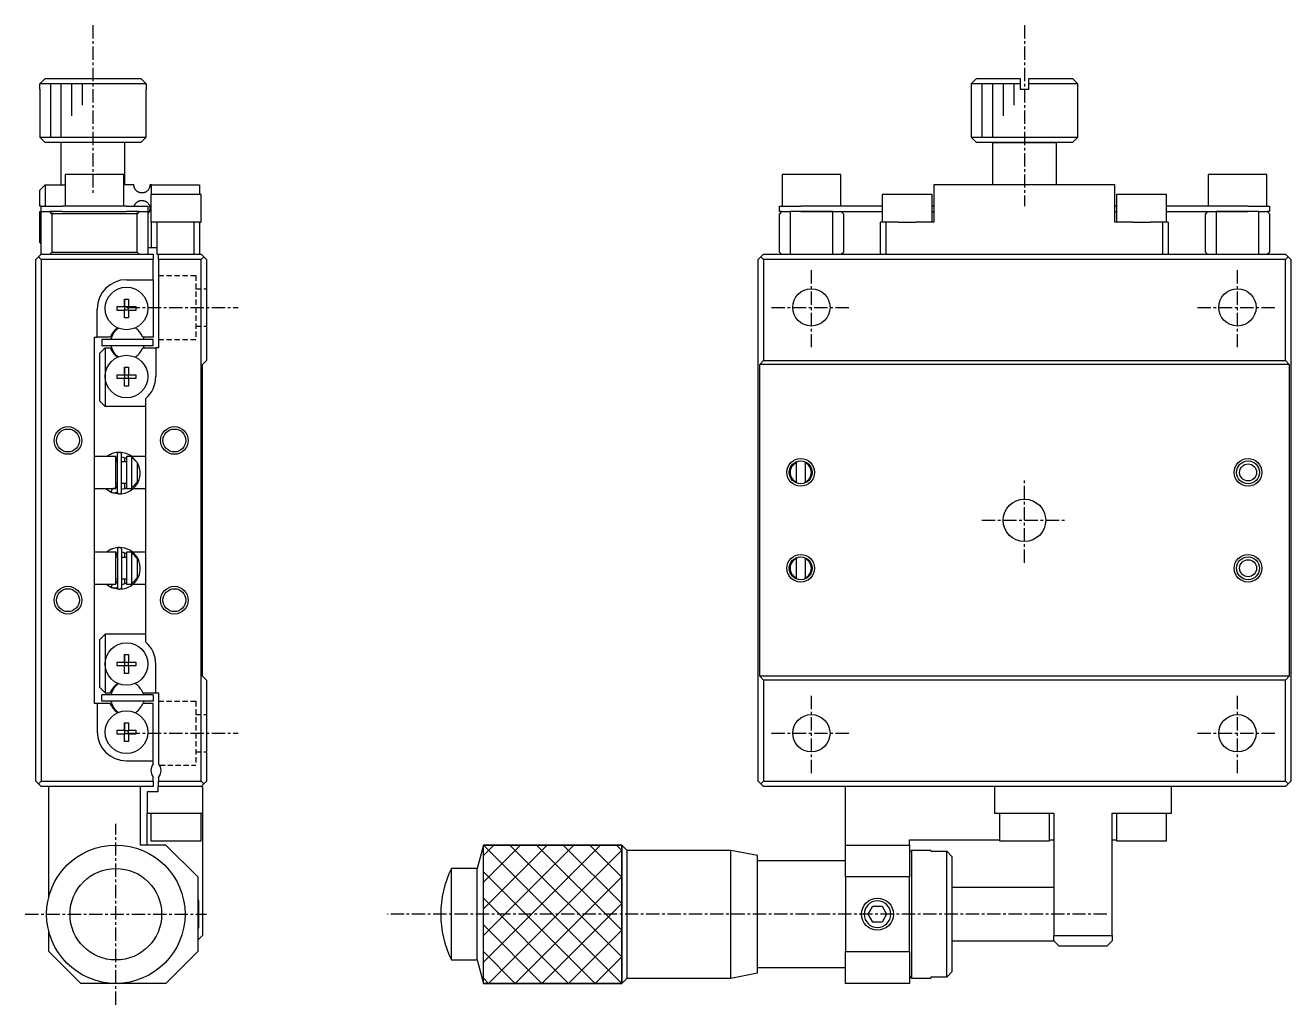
# Model space of a CAD drawing. Extents: x 10 to 334, y 10 to 238.
# Drawn here: x 215 to 333.8, y 105.5 to 197.5 of the extents above; entities that cross this region are included whole.
import ezdxf

# ---------------------------------------------------------------- set-up
doc = ezdxf.new("R2010")
doc.units = 0
doc.linetypes.add('CENTER', pattern=[2, 1.25, -0.25, 0.25, -0.25])
doc.linetypes.add('DASHED', pattern=[0.75, 0.5, -0.25])
doc.layers.get('0').update_dxf_attribs({"linetype": 'CONTINUOUS'})
doc.layers.add('CENTER', color=1, linetype='CENTER')

msp = doc.modelspace()

# ---------------------------------------------------------------- linework, layer by layer
at = {"color": 7, "linetype": 'CONTINUOUS'}
for p, q in [((216.366026, 192), (216.867813, 192.5)), ((216.867813, 192.5), (225.832187, 192.5)), ((225.832187, 192.5), (226.333974, 192)), ((304.305074, 192.5), (303.805074, 192)), ((304.305074, 192.5), (308.405074, 192.5)), ((308.405074, 192.5), (308.405074, 192)), ((309.205074, 192.5), (313.305074, 192.5)), ((309.205074, 192), (309.205074, 192.5)), ((313.805074, 192), (313.305074, 192.5)), ((216.35, 191.5), (216.366026, 191.5)), ((216.35, 191.5), (216.35, 187)), ((226.333974, 192), (216.366026, 192)), ((216.366026, 191.5), (216.366026, 192)), ((226.333974, 192), (226.333974, 191.5)), ((226.333974, 191.5), (226.35, 191.5)), ((226.35, 187), (226.35, 191.5)), ((308.405074, 192), (303.805074, 192)), ((303.805074, 192), (303.805074, 187)), ((308.405074, 192), (308.405074, 191.5)), ((308.405074, 191.5), (309.205074, 191.5)), ((313.805074, 192), (309.205074, 192)), ((309.205074, 191.5), (309.205074, 192)), ((313.805074, 187), (313.805074, 192)), ((216.35, 187), (226.35, 187)), ((216.35, 187), (216.85, 186.5)), ((225.85, 186.5), (226.35, 187)), ((303.805074, 187), (313.805074, 187)), ((303.805074, 187), (304.305074, 186.5)), ((313.305074, 186.5), (313.805074, 187)), ((225.85, 186.5), (216.85, 186.5)), ((218.35, 186.5), (218.35, 182.5)), ((224.35, 182.5), (224.35, 186.5)), ((305.805074, 186.5), (304.305074, 186.5)), ((313.305074, 186.5), (304.305074, 186.5)), ((308.805074, 186.5), (305.805074, 186.5)), ((305.805074, 186.5), (311.805074, 186.5)), ((305.805074, 186.5), (305.805074, 182.5)), ((311.805074, 186.5), (308.805074, 186.5)), ((313.305074, 186.5), (311.805074, 186.5)), ((311.805074, 182.5), (311.805074, 186.5)), ((224.25, 183.5), (218.75, 183.5)), ((218.75, 183.5), (218.75, 180.5)), ((224.25, 180.5), (224.25, 183.5)), ((291.555074, 183.5), (286.055074, 183.5)), ((286.055074, 183.5), (286.055074, 180.5)), ((291.555074, 180.5), (291.555074, 183.5)), ((331.555074, 183.5), (326.055074, 183.5)), ((326.055074, 183.5), (326.055074, 180.5)), ((331.555074, 180.5), (331.555074, 183.5)), ((216.85, 182.5), (216.35, 182)), ((216.35, 180.5), (216.35, 182)), ((216.85, 182.5), (216.85, 180.5)), ((216.85, 182.5), (218.75, 182.5)), ((225.2, 182.5), (224.25, 182.5)), ((225.20079, 182.465709), (225.2, 182.5)), ((225.203148, 182.431464), (225.20079, 182.465709)), ((225.207057, 182.397397), (225.203148, 182.431464)), ((225.2125, 182.363642), (225.207057, 182.397397)), ((225.219014, 182.332199), (225.2125, 182.363642)), ((225.226851, 182.301122), (225.219014, 182.332199)), ((225.235971, 182.270517), (225.226851, 182.301122)), ((225.246142, 182.240994), (225.235971, 182.270517)), ((225.257486, 182.212033), (225.246142, 182.240994)), ((225.269724, 182.184212), (225.257486, 182.212033)), ((225.283017, 182.157025), (225.269724, 182.184212)), ((225.29731, 182.130548), (225.283017, 182.157025)), ((225.306512, 182.114743), (225.29731, 182.130548)), ((225.316061, 182.099224), (225.306512, 182.114743)), ((225.336012, 182.069282), (225.316061, 182.099224)), ((225.357191, 182.040568), (225.336012, 182.069282)), ((225.379055, 182.013666), (225.357191, 182.040568)), ((225.401914, 181.988041), (225.379055, 182.013666)), ((225.425222, 181.964176), (225.401914, 181.988041)), ((225.449311, 181.9416), (225.425222, 181.964176)), ((225.473958, 181.920445), (225.449311, 181.9416)), ((225.500115, 181.899913), (225.473958, 181.920445)), ((225.526694, 181.880879), (225.500115, 181.899913)), ((225.553731, 181.863234), (225.526694, 181.880879)), ((225.580768, 181.847185), (225.553731, 181.863234)), ((225.608095, 181.832466), (225.580768, 181.847185)), ((225.635285, 181.819225), (225.608095, 181.832466)), ((225.662623, 181.807241), (225.635285, 181.819225)), ((225.689949, 181.796527), (225.662623, 181.807241)), ((225.724019, 181.784855), (225.689949, 181.796527)), ((225.758041, 181.774981), (225.724019, 181.784855)), ((225.802474, 181.764654), (225.758041, 181.774981)), ((226.168338, 181.782484), (226.118137, 181.76909)), ((226.216612, 181.798988), (226.168338, 181.782484)), ((226.262158, 181.818048), (226.216612, 181.798988)), ((226.305771, 181.839753), (226.262158, 181.818048)), ((226.347259, 181.863851), (226.305771, 181.839753)), ((226.385878, 181.889664), (226.347259, 181.863851)), ((226.422519, 181.917568), (226.385878, 181.889664)), ((226.457323, 181.94762), (226.422519, 181.917568)), ((226.489895, 181.979408), (226.457323, 181.94762)), ((226.520663, 182.013335), (226.489895, 181.979408)), ((226.549253, 182.049002), (226.520663, 182.013335)), ((226.576045, 182.087001), (226.549253, 182.049002)), ((226.60088, 182.127367), (226.576045, 182.087001)), ((226.621513, 182.165978), (226.60088, 182.127367)), ((226.634241, 182.192882), (226.621513, 182.165978)), ((226.646226, 182.221116), (226.634241, 182.192882)), ((226.657397, 182.250823), (226.646226, 182.221116)), ((226.665088, 182.273837), (226.657397, 182.250823)), ((226.672248, 182.297867), (226.665088, 182.273837)), ((226.676693, 182.31448), (226.672248, 182.297867)), ((226.680866, 182.331674), (226.676693, 182.31448)), ((226.684732, 182.349438), (226.680866, 182.331674)), ((226.688249, 182.36776), (226.684732, 182.349438)), ((226.691382, 182.386628), (226.688249, 182.36776)), ((226.69409, 182.406031), (226.691382, 182.386628)), ((226.69542, 182.417282), (226.69409, 182.406031)), ((226.696595, 182.428746), (226.69542, 182.417282)), ((226.697607, 182.440388), (226.696595, 182.428746)), ((226.698451, 182.45217), (226.697607, 182.440388)), ((226.699119, 182.464059), (226.698451, 182.45217)), ((226.699604, 182.476017), (226.699119, 182.464059)), ((226.6999, 182.488009), (226.699604, 182.476017)), ((226.7, 182.5), (226.6999, 182.488009)), ((226.85, 182.5), (226.7, 182.5)), ((226.85, 182.5), (231.35, 182.5)), ((226.85, 181.6), (226.85, 182.5)), ((231.35, 182.5), (231.35, 181.6)), ((307.555074, 182.5), (300.305074, 182.5)), ((300.305074, 182.5), (300.305074, 179)), ((310.055074, 182.5), (307.555074, 182.5)), ((317.305074, 182.5), (310.055074, 182.5)), ((317.305074, 179), (317.305074, 182.5)), ((225.255298, 180.582646), (225.266904, 180.609644)), ((225.266904, 180.609644), (225.279499, 180.636048)), ((225.279499, 180.636048), (225.293279, 180.662237)), ((225.293279, 180.662237), (225.308003, 180.687735)), ((225.308003, 180.687735), (225.323612, 180.712478)), ((225.323612, 180.712478), (225.339505, 180.735653)), ((225.339505, 180.735653), (225.356147, 180.75808)), ((225.356147, 180.75808), (225.373479, 180.779712)), ((225.373479, 180.779712), (225.391729, 180.800832)), ((225.391729, 180.800832), (225.410598, 180.8211)), ((225.410598, 180.8211), (225.430312, 180.840762)), ((225.430312, 180.840762), (225.450568, 180.859523)), ((225.450568, 180.859523), (225.471298, 180.87736)), ((225.471298, 180.87736), (225.493102, 180.894763)), ((225.493102, 180.894763), (225.515309, 180.911183)), ((225.515309, 180.911183), (225.545876, 180.931807)), ((225.545876, 180.931807), (225.576978, 180.950655)), ((225.576978, 180.950655), (225.608462, 180.967721)), ((225.608462, 180.967721), (225.632589, 180.979522)), ((225.632589, 180.979522), (225.656837, 180.99033)), ((225.656837, 180.99033), (225.69072, 181.003756)), ((225.69072, 181.003756), (225.724668, 181.015349)), ((225.724668, 181.015349), (225.758551, 181.025153)), ((225.758551, 181.025153), (225.792848, 181.03335)), ((225.792848, 181.03335), (225.826925, 181.039833)), ((225.846535, 181.757173), (225.802474, 181.764654)), ((225.826925, 181.039833), (225.86117, 181.044721)), ((225.890021, 181.752402), (225.846535, 181.757173)), ((225.86117, 181.044721), (225.895052, 181.047984)), ((225.921771, 181.750531), (225.890021, 181.752402)), ((225.895052, 181.047984), (225.928636, 181.049696)), ((225.953111, 181.750006), (225.921771, 181.750531)), ((225.928636, 181.049696), (225.972279, 181.049669)), ((225.981839, 181.750676), (225.953111, 181.750006)), ((225.972279, 181.049669), (226.015215, 181.047159)), ((226.010156, 181.752416), (225.981839, 181.750676)), ((226.046956, 181.756293), (226.010156, 181.752416)), ((226.015215, 181.047159), (226.057152, 181.042306)), ((226.082968, 181.761881), (226.046956, 181.756293)), ((226.057152, 181.042306), (226.098603, 181.035131)), ((226.118137, 181.76909), (226.082968, 181.761881)), ((226.098603, 181.035131), (226.138913, 181.025818)), ((226.138913, 181.025818), (226.178554, 181.014327)), ((226.178554, 181.014327), (226.216957, 181.000881)), ((226.216957, 181.000881), (226.254227, 180.985526)), ((226.254227, 180.985526), (226.299826, 180.963417)), ((226.299826, 180.963417), (226.34352, 180.93847)), ((226.34352, 180.93847), (226.385088, 180.9109)), ((226.385088, 180.9109), (226.425076, 180.880349)), ((226.425076, 180.880349), (226.46287, 180.847234)), ((226.46287, 180.847234), (226.498959, 180.811026)), ((226.498959, 180.811026), (226.532774, 180.772096)), ((226.532774, 180.772096), (226.564433, 180.730084)), ((226.564433, 180.730084), (226.583077, 180.702136)), ((226.583077, 180.702136), (226.600821, 180.672739)), ((226.600821, 180.672739), (226.617572, 180.64183)), ((226.617572, 180.64183), (226.633341, 180.609104)), ((226.633341, 180.609104), (226.640765, 180.592137)), ((226.640765, 180.592137), (226.647902, 180.574651)), ((231.5, 181.6), (226.8, 181.6)), ((226.8, 181.6), (226.8, 179)), ((231.5, 179), (231.5, 181.6)), ((300.155074, 181.6), (295.455074, 181.6)), ((295.455074, 181.6), (295.455074, 179)), ((300.155074, 179), (300.155074, 181.6)), ((322.155074, 181.6), (317.455074, 181.6)), ((317.455074, 181.6), (317.455074, 179)), ((322.155074, 179), (322.155074, 181.6)), ((216.5, 180.5), (216.35, 180.5)), ((216.35, 177.1), (216.35, 180)), ((216.35, 180), (216.5, 180)), ((216.5, 180), (216.5, 180.5)), ((216.5, 180.5), (218.5, 180.5)), ((216.5, 176), (216.5, 180)), ((216.5, 180), (217.3, 180)), ((217.5, 179.8), (217.3, 180)), ((217.3, 180), (217.62822, 180)), ((217.62822, 180), (217.3, 180)), ((217.5, 179.8), (217.5, 176.2)), ((225.5, 179.8), (217.5, 179.8)), ((218.5, 180), (217.62822, 180)), ((224.5, 180.5), (218.5, 180.5)), ((218.5, 180), (224.5, 180)), ((224.5, 180.5), (226.5, 180.5)), ((225.37178, 180), (224.5, 180)), ((225.227158, 180.5), (225.235495, 180.527993)), ((225.235495, 180.527993), (225.244888, 180.555567)), ((225.244888, 180.555567), (225.255298, 180.582646)), ((225.37178, 180), (225.7, 180)), ((225.7, 180), (225.37178, 180)), ((225.7, 180), (225.5, 179.8)), ((225.5, 176.2), (225.5, 179.8)), ((225.7, 180), (226.5, 180)), ((226.5, 180.5), (226.5, 180)), ((226.5, 180), (226.5, 176)), ((226.507972, 179.798831), (226.500187, 179.7903)), ((226.53976, 179.836661), (226.507972, 179.798831)), ((226.569311, 179.876971), (226.53976, 179.836661)), ((226.584395, 179.899946), (226.569311, 179.876971)), ((226.598844, 179.923833), (226.584395, 179.899946)), ((226.616853, 179.956748), (226.598844, 179.923833)), ((226.633682, 179.991626), (226.616853, 179.956748)), ((226.649222, 180.028727), (226.633682, 179.991626)), ((226.647902, 180.574651), (226.657042, 180.550193)), ((226.656338, 180.047833), (226.649222, 180.028727)), ((226.663096, 180.06763), (226.656338, 180.047833)), ((226.657042, 180.550193), (226.665588, 180.524585)), ((226.669462, 180.088166), (226.663096, 180.06763)), ((226.665588, 180.524585), (226.673467, 180.497726)), ((226.674202, 180.104979), (226.669462, 180.088166)), ((226.673467, 180.497726), (226.677194, 180.483545)), ((226.678667, 180.122387), (226.674202, 180.104979)), ((226.677194, 180.483545), (226.680716, 180.468979)), ((226.68282, 180.140383), (226.678667, 180.122387)), ((226.680716, 180.468979), (226.684015, 180.45402)), ((226.686622, 180.158964), (226.68282, 180.140383)), ((226.684015, 180.45402), (226.686662, 180.440808)), ((226.690032, 180.178126), (226.686622, 180.158964)), ((226.686662, 180.440808), (226.689122, 180.427251)), ((226.689122, 180.427251), (226.691377, 180.41337)), ((226.693013, 180.197864), (226.690032, 180.178126)), ((226.691377, 180.41337), (226.693408, 180.39919)), ((226.694639, 180.210507), (226.693013, 180.197864)), ((226.693408, 180.39919), (226.695197, 180.384734)), ((226.696072, 180.223411), (226.694639, 180.210507)), ((226.695197, 180.384734), (226.696724, 180.370024)), ((226.6973, 180.236533), (226.696072, 180.223411)), ((226.696724, 180.370024), (226.697689, 180.358819)), ((226.698312, 180.249828), (226.6973, 180.236533)), ((226.697689, 180.358819), (226.698495, 180.347477)), ((226.699096, 180.263254), (226.698312, 180.249828)), ((226.698495, 180.347477), (226.699133, 180.336029)), ((226.69964, 180.276766), (226.699096, 180.263254)), ((226.699133, 180.336029), (226.699599, 180.324511)), ((226.699599, 180.324511), (226.699893, 180.3126)), ((226.699914, 180.288682), (226.69964, 180.276766)), ((226.699893, 180.3126), (226.699998, 180.300642)), ((226.699998, 180.300642), (226.699914, 180.288682)), ((285.805074, 180), (285.805074, 180.5)), ((285.805074, 180.5), (287.805074, 180.5)), ((286.005074, 180), (285.805074, 179.8)), ((286.005074, 180), (285.805074, 180)), ((285.805074, 176.2), (285.805074, 179.8)), ((286.005074, 180), (286.805074, 180)), ((286.805074, 180), (286.805074, 176)), ((287.805074, 180), (286.805074, 180)), ((287.805074, 180), (286.805074, 180)), ((295.455074, 180.5), (287.805074, 180.5)), ((290.805074, 180), (287.805074, 180)), ((287.805074, 180), (290.805074, 180)), ((290.805074, 176), (290.805074, 180)), ((290.805074, 180), (295.455074, 180)), ((291.805074, 179.8), (291.605074, 180)), ((291.805074, 179.8), (291.805074, 176.2)), ((300.305074, 180.5), (300.155074, 180.5)), ((300.155074, 180), (300.305074, 180)), ((317.455074, 180.5), (317.305074, 180.5)), ((317.305074, 180), (317.455074, 180)), ((329.805074, 180.5), (322.155074, 180.5)), ((322.155074, 180), (326.805074, 180)), ((326.005074, 180), (325.805074, 179.8)), ((325.805074, 176.2), (325.805074, 179.8)), ((326.805074, 180), (326.805074, 176)), ((329.805074, 180), (326.805074, 180)), ((326.805074, 180), (329.805074, 180)), ((329.805074, 180.5), (331.805074, 180.5)), ((330.805074, 180), (329.805074, 180)), ((330.805074, 180), (329.805074, 180)), ((330.805074, 176), (330.805074, 180)), ((330.805074, 180), (331.605074, 180)), ((331.805074, 179.8), (331.605074, 180)), ((331.805074, 180), (331.605074, 180)), ((331.805074, 180.5), (331.805074, 180)), ((331.805074, 179.8), (331.805074, 176.2)), ((226.8, 179), (226.85, 179)), ((226.85, 176.6), (226.85, 179)), ((227.35, 179), (226.85, 179)), ((227.35, 179), (227.35, 176.6)), ((230.85, 179), (227.35, 179)), ((230.85, 176), (230.85, 179)), ((231.35, 179), (230.85, 179)), ((231.35, 179), (231.5, 179)), ((231.35, 179), (231.35, 176)), ((295.305074, 176), (295.305074, 179)), ((295.805074, 179), (295.305074, 179)), ((295.805074, 179), (295.805074, 176)), ((296.978938, 179), (295.805074, 179)), ((296.978938, 179), (298.63121, 179)), ((300.305074, 179), (298.63121, 179)), ((318.978938, 179), (317.305074, 179)), ((318.978938, 179), (320.63121, 179)), ((321.805074, 179), (320.63121, 179)), ((321.805074, 176), (321.805074, 179)), ((322.305074, 179), (321.805074, 179)), ((322.305074, 179), (322.305074, 176)), ((216.35, 177.1), (216.5, 176.95)), ((216.25, 175.75), (216.5, 176)), ((216.5, 176), (227, 176)), ((217.3, 176), (217.5, 176.2)), ((217.5, 176.2), (225.5, 176.2)), ((225.5, 176.2), (225.7, 176)), ((226.85, 176.6), (226.5, 176.6)), ((227.35, 176.6), (226.85, 176.6)), ((227, 176), (227, 175.5)), ((227.35, 176.6), (227.35, 176)), ((227.35, 176), (227.5, 176)), ((227.5, 175.5), (227.5, 176)), ((227.5, 176), (231.5, 176)), ((231.5, 176), (231.75, 175.75)), ((284.305074, 176), (284.055074, 175.75)), ((284.305074, 176), (333.305074, 176)), ((285.805074, 176.2), (286.005074, 176)), ((291.605074, 176), (291.805074, 176.2)), ((325.805074, 176.2), (326.005074, 176)), ((331.605074, 176), (331.805074, 176.2)), ((333.555074, 175.75), (333.305074, 176)), ((216, 175.5), (216.25, 175.75)), ((216, 126.5), (216, 175.5)), ((216.5, 175.5), (216.25, 175.75)), ((216.5, 175.5), (216.5, 126.5)), ((227, 175.5), (216.5, 175.5)), ((227, 173.6), (227, 175.5)), ((231.5, 175.5), (227.5, 175.5)), ((227.5, 175.5), (227.5, 167.2)), ((231.75, 175.75), (231.5, 175.5)), ((231.5, 126.5), (231.5, 175.5)), ((232, 175.5), (231.75, 175.75)), ((232, 175.5), (232, 166)), ((284.055074, 175.75), (283.805074, 175.5)), ((283.805074, 126.5), (283.805074, 175.5)), ((284.305074, 175.5), (284.055074, 175.75)), ((284.305074, 175.5), (284.305074, 166)), ((333.305074, 175.5), (284.305074, 175.5)), ((333.555074, 175.75), (333.305074, 175.5)), ((333.305074, 166), (333.305074, 175.5)), ((333.805074, 175.5), (333.555074, 175.75)), ((333.805074, 175.5), (333.805074, 126.5)), ((224.5, 173.6), (227, 173.6)), ((227, 173.6), (227, 168.2)), ((223.613639, 170.72), (223.613639, 171.08)), ((223.613639, 171.08), (224.32, 171.08)), ((224.32, 171.786361), (224.68, 171.786361)), ((224.32, 171.08), (224.32, 171.786361)), ((224.32, 171.786361), (224.32, 171.08)), ((224.330372, 171.069628), (224.32, 171.08)), ((224.669628, 171.069628), (224.68, 171.08)), ((224.68, 171.786361), (224.68, 171.08)), ((224.68, 171.08), (225.386361, 171.08)), ((225.386361, 171.08), (225.386361, 170.72)), ((221.75, 168.2), (221.75, 170.85)), ((224.32, 170.72), (223.613639, 170.72)), ((224.330372, 170.730372), (224.32, 170.72)), ((224.32, 170.013639), (224.32, 170.72)), ((224.32, 170.013639), (224.32, 170.72)), ((224.68, 170.013639), (224.32, 170.013639)), ((224.330372, 171.069628), (224.669628, 171.069628)), ((224.330372, 170.730372), (224.330372, 171.069628)), ((224.669628, 170.730372), (224.330372, 170.730372)), ((224.669628, 171.069628), (224.669628, 170.730372)), ((224.669628, 170.730372), (224.68, 170.72)), ((224.68, 170.72), (224.68, 170.013639)), ((225.386361, 170.72), (224.68, 170.72)), ((221.5, 136), (221.5, 168.2)), ((221.5, 168.2), (221.75, 168.2)), ((222.955588, 168.2), (221.75, 168.2)), ((222.2, 168), (222.2, 167.4)), ((227, 168), (222.2, 168)), ((223.125185, 168.49375), (222.955588, 168.2)), ((226.044412, 168.2), (225.874815, 168.49375)), ((227, 168.2), (226.044412, 168.2)), ((227, 167.4), (227, 168)), ((222, 166.7), (222.5, 167.2)), ((222, 162.2), (222, 166.7)), ((227, 167.4), (222.2, 167.4)), ((222.5, 167.2), (222.5, 164.5)), ((222.5, 167.2), (222.955588, 167.2)), ((222.955588, 167.2), (223.125185, 166.90625)), ((225.874815, 166.90625), (226.044412, 167.2)), ((226.044412, 167.2), (227.25, 167.2)), ((227.25, 167.2), (227.25, 164.5)), ((227.5, 167.2), (227.25, 167.2)), ((224.32, 165.386361), (224.68, 165.386361)), ((224.32, 164.68), (224.32, 165.386361)), ((224.32, 165.386361), (224.32, 164.68)), ((224.68, 165.386361), (224.68, 164.68)), ((231.65, 165.65), (232, 166)), ((231.65, 136.35), (231.65, 165.65)), ((283.955074, 165.65), (284.305074, 166)), ((283.955074, 136.35), (283.955074, 165.65)), ((333.655074, 165.65), (283.955074, 165.65)), ((284.305074, 166), (333.305074, 166)), ((333.305074, 166), (333.655074, 165.65)), ((333.655074, 165.65), (333.655074, 136.35)), ((222.5, 164.5), (222.5, 161.7)), ((223.613639, 164.32), (223.613639, 164.68)), ((223.613639, 164.68), (224.32, 164.68)), ((224.32, 164.32), (223.613639, 164.32)), ((224.330372, 164.669628), (224.32, 164.68)), ((224.330372, 164.330372), (224.32, 164.32)), ((224.32, 163.613639), (224.32, 164.32)), ((224.32, 163.613639), (224.32, 164.32)), ((224.330372, 164.669628), (224.669628, 164.669628)), ((224.330372, 164.330372), (224.330372, 164.669628)), ((224.669628, 164.330372), (224.330372, 164.330372)), ((224.669628, 164.669628), (224.68, 164.68)), ((224.669628, 164.669628), (224.669628, 164.330372)), ((224.669628, 164.330372), (224.68, 164.32)), ((224.68, 164.68), (225.386361, 164.68)), ((224.68, 164.32), (224.68, 163.613639)), ((225.386361, 164.32), (224.68, 164.32)), ((225.386361, 164.68), (225.386361, 164.32)), ((224.68, 163.613639), (224.32, 163.613639)), ((222.5, 161.7), (222, 162.2)), ((226.3, 161.7), (222.5, 161.7)), ((226.3, 162.420938), (226.3, 139.579062)), ((223.5, 157), (221.5, 157)), ((223.070339, 157.225791), (223.017409, 157.202189)), ((223.113731, 157.243665), (223.070097, 157.226727)), ((223.070097, 157.226727), (223.071429, 157.227009)), ((223.07392, 157.226494), (223.071429, 157.227009)), ((223.071429, 157.227009), (223.071736, 157.226277)), ((223.117299, 157.244902), (223.113731, 157.243665)), ((223.119113, 157.245522), (223.117299, 157.244902)), ((223.122328, 157.246608), (223.119113, 157.245522)), ((223.12394, 157.247146), (223.122328, 157.246608)), ((223.12561, 157.247699), (223.12394, 157.247146)), ((223.126895, 157.248121), (223.12561, 157.247699)), ((223.127917, 157.248454), (223.126895, 157.248121)), ((223.129055, 157.248823), (223.127917, 157.248454)), ((223.49992, 156.947618), (223.637108, 156.97191)), ((223.5, 154), (223.5, 157)), ((223.500027, 156.835619), (223.63711, 156.5823)), ((223.63711, 157.183911), (223.63711, 153.683911)), ((223.815134, 157.382684), (223.714345, 157.379045)), ((224.03711, 153.683911), (224.03711, 157.183911)), ((224.037112, 156.971592), (224.500053, 156.836034)), ((224.3, 156.913996), (224.3, 156.5)), ((224.5, 157), (224.5, 154)), ((225, 157), (224.5, 157)), ((225.516112, 156.423444), (224.995996, 157.000507)), ((225, 156.945683), (225, 157)), ((226.3, 157), (225, 157)), ((225, 156.945683), (225.5, 156.416515)), ((225, 154.054317), (225, 156.945683)), ((223.63711, 156.5), (223.5, 156.5)), ((224.5, 156.5), (224.03711, 156.5)), ((225.5, 156.416515), (225.5, 154.583485)), ((287.405074, 156.498389), (287.405074, 156.416515)), ((287.405074, 154.583485), (287.405074, 156.416515)), ((288.205074, 156.416515), (288.205074, 156.498389)), ((288.205074, 156.416515), (288.205074, 154.583485)), ((223.5, 154.5), (223.63711, 154.5)), ((224.03711, 154.5), (224.5, 154.5)), ((224.3, 154.5), (224.3, 154)), ((225.5, 154.583485), (225, 154.054317)), ((287.405074, 154.583485), (287.405074, 154.501611)), ((288.205074, 154.501611), (288.205074, 154.583485)), ((221.5, 154), (223.5, 154)), ((222.517408, 153.999949), (223.070537, 153.641946)), ((223.061433, 153.645868), (223.20128, 154.00002)), ((223.066598, 153.65001), (223.06664, 153.655047)), ((223.067061, 153.646048), (223.066598, 153.65001)), ((223.06664, 153.655047), (223.067185, 153.661126)), ((223.068025, 153.643184), (223.067061, 153.646048)), ((223.067185, 153.661126), (223.06823, 153.66821)), ((223.069484, 153.641435), (223.068025, 153.643184)), ((223.06823, 153.66821), (223.06977, 153.676257)), ((223.071429, 153.640813), (223.069484, 153.641435)), ((223.06977, 153.676257), (223.071794, 153.685217)), ((223.070097, 153.641095), (223.100487, 153.628941)), ((223.071794, 153.685217), (223.074291, 153.695034)), ((223.074291, 153.695034), (223.077244, 153.705649)), ((223.077244, 153.705649), (223.080636, 153.716996)), ((223.080636, 153.716996), (223.084446, 153.729006)), ((223.084446, 153.729006), (223.088651, 153.741605)), ((223.088651, 153.741605), (223.093224, 153.754715)), ((223.093224, 153.754715), (223.098138, 153.768257)), ((223.098138, 153.768257), (223.103362, 153.782147)), ((223.100487, 153.628941), (223.133148, 153.617687)), ((223.103362, 153.782147), (223.108865, 153.7963)), ((223.108865, 153.7963), (223.114612, 153.810629)), ((223.114612, 153.810629), (223.120569, 153.825046)), ((223.120569, 153.825046), (223.126699, 153.839463)), ((223.122113, 153.620822), (223.809775, 153.485231)), ((223.126699, 153.839463), (223.132964, 153.853791)), ((223.132964, 153.853791), (223.139325, 153.867942)), ((223.133148, 153.617687), (223.16632, 153.608082)), ((223.139325, 153.867942), (223.145745, 153.881829)), ((223.145745, 153.881829), (223.152183, 153.895368)), ((223.152183, 153.895368), (223.158599, 153.908475)), ((223.158599, 153.908475), (223.164955, 153.921069)), ((223.164955, 153.921069), (223.171212, 153.933074)), ((223.16632, 153.608082), (223.199922, 153.600148)), ((223.171212, 153.933074), (223.17733, 153.944415)), ((223.17733, 153.944415), (223.183273, 153.955024)), ((223.183273, 153.955024), (223.189004, 153.964834)), ((223.189004, 153.964834), (223.194488, 153.973786)), ((223.194488, 153.973786), (223.199692, 153.981825)), ((223.199692, 153.981825), (223.204582, 153.988902)), ((223.199922, 153.600148), (223.233869, 153.593904)), ((223.204582, 153.988902), (223.20913, 153.994973)), ((223.20913, 153.994973), (223.213307, 154)), ((223.233869, 153.593904), (223.26808, 153.589365)), ((223.432348, 153.99991), (223.250981, 153.999968)), ((223.26808, 153.589365), (223.30247, 153.586542)), ((223.30247, 153.586542), (223.336955, 153.58544)), ((223.336955, 153.58544), (223.371452, 153.586064)), ((223.371452, 153.586064), (223.405875, 153.588409)), ((223.405875, 153.588409), (223.440141, 153.592472)), ((223.440141, 153.592472), (223.474165, 153.598243)), ((223.474165, 153.598243), (223.507866, 153.605706)), ((223.63711, 154.285522), (223.500045, 154.032215)), ((223.507866, 153.605706), (223.54116, 153.614845)), ((223.54116, 153.614845), (223.573965, 153.625637)), ((223.573965, 153.625637), (223.606203, 153.638056)), ((223.606203, 153.638056), (223.637792, 153.652073)), ((223.637792, 153.652073), (223.63955, 153.652909)), ((224.500122, 154.0321), (224.037138, 153.89593)), ((224.3, 154), (224.426012, 154)), ((224.5, 154), (225, 154)), ((225, 154), (225, 154.054317)), ((225.155993, 154), (225.156097, 154)), ((225.156374, 154), (225.156548, 154)), ((225.157186, 154), (226.3, 154)), ((223.5, 148), (221.5, 148)), ((223.081078, 148.283834), (223.028148, 148.260231)), ((223.12447, 148.301707), (223.080836, 148.28477)), ((223.080836, 148.28477), (223.082168, 148.285051)), ((223.08466, 148.284536), (223.082168, 148.285051)), ((223.082168, 148.285051), (223.082476, 148.28432)), ((223.128038, 148.302944), (223.12447, 148.301707)), ((223.129852, 148.303565), (223.128038, 148.302944)), ((223.133067, 148.30465), (223.129852, 148.303565)), ((223.134679, 148.305188), (223.133067, 148.30465)), ((223.136349, 148.305741), (223.134679, 148.305188)), ((223.137635, 148.306163), (223.136349, 148.305741)), ((223.138656, 148.306497), (223.137635, 148.306163)), ((223.139794, 148.306866), (223.138656, 148.306497)), ((223.486766, 148.000108), (223.49979, 148.003184)), ((223.49979, 148.003184), (223.647847, 148.029952)), ((223.5, 145), (223.5, 148)), ((223.64785, 147.5), (223.5, 147.5)), ((223.500039, 147.900264), (223.64785, 147.640342)), ((223.64785, 148.241954), (223.64785, 144.741954)), ((223.825873, 148.440726), (223.725084, 148.437087)), ((224.04785, 144.741954), (224.04785, 148.241954)), ((224.5, 147.5), (224.04785, 147.5)), ((224.047851, 148.029634), (224.500068, 147.899102)), ((224.3, 147.975476), (224.3, 147.5)), ((224.5, 148), (224.5, 145)), ((225, 148), (224.5, 148)), ((225, 147.945683), (225, 148)), ((225, 145.054317), (225, 147.945683)), ((225, 147.945683), (225.5, 147.416515)), ((225.081383, 148), (225.081262, 148)), ((225.082017, 148), (225.081911, 148)), ((226.3, 148), (225.082478, 148)), ((225.5, 147.416515), (225.5, 145.583485)), ((287.405074, 147.498389), (287.405074, 147.416515)), ((287.405074, 145.583485), (287.405074, 147.416515)), ((288.205074, 147.416515), (288.205074, 147.498389)), ((288.205074, 147.416515), (288.205074, 145.583485)), ((221.5, 145), (223.5, 145)), ((222.594201, 144.999966), (223.081276, 144.699989)), ((223.072173, 144.703911), (223.176195, 145.000018)), ((223.154162, 144.934894), (223.160777, 144.948943)), ((223.160777, 144.948943), (223.167383, 144.962565)), ((223.167383, 144.962565), (223.173938, 144.975671)), ((223.173938, 144.975671), (223.180399, 144.988176)), ((223.180399, 144.988176), (223.186725, 145)), ((223.5, 145.5), (223.64785, 145.5)), ((223.64785, 145.343565), (223.500032, 145.083639)), ((224.04785, 145.5), (224.5, 145.5)), ((224.500011, 145.085074), (224.047877, 144.953972)), ((224.3, 145.5), (224.3, 145)), ((224.5, 145), (225, 145)), ((225.5, 145.583485), (225, 145.054317)), ((225, 145), (225, 145.054317)), ((225.100466, 145), (225.100631, 145)), ((225.101625, 145), (226.3, 145)), ((287.405074, 145.583485), (287.405074, 145.501611)), ((288.205074, 145.501611), (288.205074, 145.583485)), ((223.077317, 144.70856), (223.077424, 144.713872)), ((223.077742, 144.704379), (223.077317, 144.70856)), ((223.077424, 144.713872), (223.078064, 144.720281)), ((223.078697, 144.701356), (223.077742, 144.704379)), ((223.078064, 144.720281), (223.079231, 144.727744)), ((223.080176, 144.699511), (223.078697, 144.701356)), ((223.078971, 144.700998), (223.820514, 144.543273)), ((223.079231, 144.727744), (223.080918, 144.736214)), ((223.082168, 144.698856), (223.080176, 144.699511)), ((223.080836, 144.699137), (223.111226, 144.686983)), ((223.080918, 144.736214), (223.083114, 144.745636)), ((223.083114, 144.745636), (223.085806, 144.755948)), ((223.085806, 144.755948), (223.088974, 144.767085)), ((223.088974, 144.767085), (223.0926, 144.778973)), ((223.0926, 144.778973), (223.09666, 144.791535)), ((223.09666, 144.791535), (223.101126, 144.80469)), ((223.101126, 144.80469), (223.105971, 144.818354)), ((223.105971, 144.818354), (223.111163, 144.832436)), ((223.111163, 144.832436), (223.116668, 144.846847)), ((223.111226, 144.686983), (223.143887, 144.67573)), ((223.116668, 144.846847), (223.12245, 144.861492)), ((223.12245, 144.861492), (223.128472, 144.876277)), ((223.128472, 144.876277), (223.134695, 144.891105)), ((223.134695, 144.891105), (223.141079, 144.905881)), ((223.141079, 144.905881), (223.147582, 144.920509)), ((223.143887, 144.67573), (223.17706, 144.666125)), ((223.147582, 144.920509), (223.154162, 144.934894)), ((223.17706, 144.666125), (223.210661, 144.658191)), ((223.210661, 144.658191), (223.244608, 144.651947)), ((223.244608, 144.651947), (223.278819, 144.647408)), ((223.278819, 144.647408), (223.313209, 144.644584)), ((223.313209, 144.644584), (223.347695, 144.643483)), ((223.347695, 144.643483), (223.382191, 144.644106)), ((223.382191, 144.644106), (223.416614, 144.646452)), ((223.416614, 144.646452), (223.45088, 144.650515)), ((223.45088, 144.650515), (223.484904, 144.656285)), ((223.484904, 144.656285), (223.518605, 144.663749)), ((223.518605, 144.663749), (223.551899, 144.672887)), ((223.551899, 144.672887), (223.584704, 144.683679)), ((223.584704, 144.683679), (223.616942, 144.696099)), ((223.616942, 144.696099), (223.648531, 144.710115)), ((223.648531, 144.710115), (223.650289, 144.710951)), ((222, 139.8), (222.5, 140.3)), ((222.5, 140.3), (222.5, 137.5)), ((226.3, 140.3), (222.5, 140.3)), ((222, 135.3), (222, 139.8)), ((224.32, 138.386361), (224.68, 138.386361)), ((224.32, 137.68), (224.32, 138.386361)), ((224.32, 138.386361), (224.32, 137.68)), ((224.68, 138.386361), (224.68, 137.68)), ((222.5, 137.5), (222.5, 134.8)), ((223.613639, 137.32), (223.613639, 137.68)), ((223.613639, 137.68), (224.32, 137.68)), ((224.32, 137.32), (223.613639, 137.32)), ((224.330372, 137.669628), (224.32, 137.68)), ((224.330372, 137.330372), (224.32, 137.32)), ((224.32, 136.613639), (224.32, 137.32)), ((224.32, 136.613639), (224.32, 137.32)), ((224.330372, 137.669628), (224.669628, 137.669628)), ((224.330372, 137.330372), (224.330372, 137.669628)), ((224.669628, 137.330372), (224.330372, 137.330372)), ((224.669628, 137.669628), (224.68, 137.68)), ((224.669628, 137.669628), (224.669628, 137.330372)), ((224.669628, 137.330372), (224.68, 137.32)), ((224.68, 137.68), (225.386361, 137.68)), ((224.68, 137.32), (224.68, 136.613639)), ((225.386361, 137.32), (224.68, 137.32)), ((225.386361, 137.68), (225.386361, 137.32)), ((227.25, 134.8), (227.25, 137.5)), ((221.5, 133.8), (221.5, 136)), ((224.68, 136.613639), (224.32, 136.613639)), ((232, 136), (231.65, 136.35)), ((232, 136), (232, 126.5)), ((284.305074, 136), (283.955074, 136.35)), ((333.655074, 136.35), (283.955074, 136.35)), ((284.305074, 136), (284.305074, 126.5)), ((333.305074, 136), (284.305074, 136)), ((333.655074, 136.35), (333.305074, 136)), ((333.305074, 126.5), (333.305074, 136)), ((222.5, 134.8), (222, 135.3)), ((227, 134.6), (222.2, 134.6)), ((222.2, 134), (222.2, 134.6)), ((222.5, 134.8), (222.955588, 134.8)), ((222.955588, 134.8), (223.125185, 135.09375)), ((225.874815, 135.09375), (226.044412, 134.8)), ((226.044412, 134.8), (227.25, 134.8)), ((227, 134.6), (227, 134)), ((227.25, 134.8), (227.5, 134.8)), ((227.5, 134.8), (227.5, 128.161438)), ((221.75, 133.8), (221.5, 133.8)), ((221.75, 133.8), (221.75, 131.15)), ((222.955588, 133.8), (221.75, 133.8)), ((227, 134), (222.2, 134)), ((223.125185, 133.50625), (222.955588, 133.8)), ((226.044412, 133.8), (225.874815, 133.50625)), ((227, 133.8), (226.044412, 133.8)), ((227, 128.4), (227, 133.8)), ((224.32, 131.986361), (224.68, 131.986361)), ((224.32, 131.28), (224.32, 131.986361)), ((224.32, 131.986361), (224.32, 131.28)), ((224.68, 131.986361), (224.68, 131.28)), ((223.613639, 130.92), (223.613639, 131.28)), ((223.613639, 131.28), (224.32, 131.28)), ((224.32, 130.92), (223.613639, 130.92)), ((224.330372, 131.269628), (224.32, 131.28)), ((224.330372, 130.930372), (224.32, 130.92)), ((224.32, 130.213639), (224.32, 130.92)), ((224.32, 130.213639), (224.32, 130.92)), ((224.330372, 131.269628), (224.669628, 131.269628)), ((224.330372, 130.930372), (224.330372, 131.269628)), ((224.669628, 130.930372), (224.330372, 130.930372)), ((224.669628, 131.269628), (224.68, 131.28)), ((224.669628, 131.269628), (224.669628, 130.930372)), ((224.669628, 130.930372), (224.68, 130.92)), ((224.68, 131.28), (225.386361, 131.28)), ((224.68, 130.92), (224.68, 130.213639)), ((225.386361, 130.92), (224.68, 130.92)), ((225.386361, 131.28), (225.386361, 130.92)), ((224.68, 130.213639), (224.32, 130.213639)), ((224.5, 128.4), (227, 128.4)), ((227, 128.1), (227, 128.4)), ((216, 126.5), (216.25, 126.25)), ((216.25, 126.25), (216.5, 126.5)), ((216.5, 126), (216.25, 126.25)), ((216.5, 126.5), (227, 126.5)), ((227, 126), (216.5, 126)), ((217.2, 115.599996), (217.2, 126)), ((225.8, 120.5), (225.8, 126)), ((227, 126.5), (227, 126.9)), ((227, 126.5), (227, 126)), ((227.45, 126), (227.45, 125.5)), ((227.45, 126), (227.5, 126)), ((227.5, 126.838562), (227.5, 126.5)), ((227.5, 126.5), (231.5, 126.5)), ((227.5, 126), (227.5, 126.5)), ((231.5, 126), (227.5, 126)), ((231.5, 126.5), (231.75, 126.25)), ((231.75, 126.25), (231.5, 126)), ((231.5, 126), (231.65, 126)), ((231.65, 126), (231.65, 123.5)), ((231.75, 126.25), (232, 126.5)), ((283.805074, 126.5), (284.055074, 126.25)), ((284.055074, 126.25), (284.305074, 126.5)), ((284.055074, 126.25), (284.305074, 126)), ((284.305074, 126.5), (333.305074, 126.5)), ((306.005074, 126), (284.305074, 126)), ((292.005074, 120.5), (292.005074, 126)), ((306.005074, 126), (306.005074, 123.5)), ((322.605074, 126), (306.005074, 126)), ((322.605074, 123.5), (322.605074, 126)), ((333.305074, 126), (322.605074, 126)), ((333.305074, 126.5), (333.555074, 126.25)), ((333.305074, 126), (333.555074, 126.25)), ((333.555074, 126.25), (333.805074, 126.5)), ((227.45, 125.5), (226.45, 125.5)), ((226.45, 125.5), (226.45, 123.5)), ((226.45, 123.5), (231.65, 123.5)), ((226.45, 120.5), (226.45, 123.5)), ((226.8, 123.5), (226.8, 120.9)), ((231.5, 120.9), (231.5, 123.5)), ((231.65, 123.5), (231.65, 112)), ((306.005074, 123.5), (311.555074, 123.5)), ((306.455074, 123.5), (306.455074, 120.9)), ((311.155074, 120.9), (311.155074, 123.5)), ((311.555074, 123.5), (311.555074, 112)), ((317.055074, 123.5), (322.605074, 123.5)), ((317.055074, 112), (317.055074, 123.5)), ((317.455074, 123.5), (317.455074, 120.9)), ((322.155074, 120.9), (322.155074, 123.5)), ((228.2, 120.5), (225.8, 120.5)), ((226.8, 120.9), (231.5, 120.9)), ((231.2, 117.5), (228.2, 120.5)), ((258.005067, 120.499999), (257.415579, 118.3)), ((258.005067, 120.499999), (271.005068, 120.499999)), ((258.005067, 107.500001), (258.005067, 120.499999)), ((271.005068, 114.00004), (271.005068, 120.499999)), ((271.50507, 119.999996), (271.005068, 120.499999)), ((271.005068, 120.499999), (271.005068, 107.500001)), ((271.50507, 114.000037), (271.50507, 119.999996)), ((281.255075, 119.999996), (271.50507, 119.999996)), ((281.255075, 114.000037), (281.255075, 119.999996)), ((283.755074, 119.499997), (281.255075, 119.999996)), ((292.005074, 117.5), (292.005074, 120.5)), ((292.005074, 120.5), (298.005074, 120.5)), ((298.005074, 121), (306.455074, 121)), ((298.005074, 120.5), (298.005074, 121)), ((298.005074, 120.5), (298.005074, 117.5)), ((298.205074, 120), (298.005074, 119.8)), ((298.205074, 120), (298.205074, 108)), ((300.005074, 120), (298.205074, 120)), ((300.005074, 120), (300.005074, 119.91608)), ((306.455074, 120.9), (308.805074, 120.9)), ((308.805074, 120.9), (311.155074, 120.9)), ((311.155074, 121), (311.555074, 121)), ((317.055074, 121), (317.455074, 121)), ((317.455074, 120.9), (319.805074, 120.9)), ((319.805074, 120.9), (322.155074, 120.9)), ((283.755074, 114.000034), (283.755074, 119.499997)), ((292.005074, 119), (283.755074, 119)), ((300.005074, 119.91608), (301.505074, 119.91608)), ((301.505074, 108.08392), (301.505074, 119.91608)), ((301.505074, 119.91608), (302.005074, 119.408327)), ((302.005074, 119.408327), (302.005074, 108.591673)), ((255.005068, 114.000026), (255.005068, 118.3)), ((257.415579, 118.3), (255.005068, 118.3)), ((257.415579, 114.000026), (257.415579, 118.3)), ((231.2, 117.5), (231.2, 110.5)), ((298.005074, 117.5), (292.005074, 117.5)), ((292.005074, 117.5), (292.005074, 110.5)), ((298.005074, 110.5), (298.005074, 117.5)), ((311.555074, 116.499996), (302.005074, 116.499996)), ((231.287358, 115.25), (231.2, 115.424716)), ((231.287358, 112.75), (231.287358, 115.25)), ((294.139049, 114), (294.572061, 114.75)), ((294.572061, 114.75), (295.438087, 114.75)), ((295.438087, 114.75), (295.871099, 114)), ((255.005068, 109.7), (255.005068, 114.000026)), ((257.415579, 109.7), (257.415579, 114.000026)), ((258.005067, 107.500001), (258.005067, 114.00004)), ((271.50507, 108.000004), (271.50507, 114.000037)), ((281.255075, 108.000004), (281.255075, 114.000037)), ((283.755074, 108.500003), (283.755074, 114.000034)), ((294.572061, 113.25), (294.139049, 114)), ((295.438087, 113.25), (294.572061, 113.25)), ((295.871099, 114), (295.438087, 113.25)), ((217.2, 110.5), (217.2, 112.400004)), ((231.2, 112.575284), (231.287358, 112.75)), ((231.2, 111.55), (231.65, 112)), ((311.555074, 112), (317.055074, 112)), ((311.555074, 111.5), (311.555074, 112)), ((317.055074, 112), (317.055074, 111.5)), ((217.2, 110.5), (220.2, 107.5)), ((228.2, 107.5), (231.2, 110.5)), ((292.005074, 110.5), (298.005074, 110.5)), ((292.005074, 107.5), (292.005074, 110.5)), ((298.005074, 110.5), (298.005074, 107.5)), ((302.005074, 111.500004), (311.55507, 111.500004)), ((311.555074, 111.5), (312.055074, 111)), ((316.555074, 111), (312.055074, 111)), ((316.555074, 111), (317.055074, 111.5)), ((255.005068, 109.7), (257.415579, 109.7)), ((257.415579, 109.7), (258.005067, 107.500001)), ((281.255075, 108.000004), (283.755074, 108.500003)), ((283.755074, 109), (292.005074, 109)), ((298.005074, 108.2), (298.205074, 108)), ((302.005074, 108.591673), (301.505074, 108.08392)), ((223.5, 107.5), (220.2, 107.5)), ((228.2, 107.5), (223.5, 107.5)), ((271.005068, 107.500001), (258.005067, 107.500001)), ((271.005068, 107.500001), (271.50507, 108.000004)), ((271.50507, 108.000004), (281.255075, 108.000004)), ((298.005074, 107.5), (292.005074, 107.5)), ((298.205074, 108), (300.005074, 108)), ((301.505074, 108.08392), (300.005074, 108.08392)), ((300.005074, 108.08392), (300.005074, 108))]:
    msp.add_line(p, q, dxfattribs=at)
at = {"color": 3, "linetype": 'CONTINUOUS'}
for p, q in [((217.35, 192), (217.35, 187)), ((218.35, 192), (218.35, 187)), ((219.35, 192), (219.35, 189)), ((220.35, 192), (220.35, 190)), ((304.805074, 192), (304.805074, 187)), ((305.805074, 192), (305.805074, 187)), ((306.805074, 192), (306.805074, 189)), ((307.805074, 192), (307.805074, 190)), ((258.005067, 114.00004), (258.005067, 120.499999)), ((271.005068, 120.499999), (258.005067, 120.499999)), ((258.005067, 119.505067), (258.999999, 120.499999)), ((258.005067, 117.005067), (261.499999, 120.499999)), ((258.005067, 114.505067), (263.999999, 120.499999)), ((258.005067, 112.005067), (266.499999, 120.499999)), ((258.005067, 109.505067), (268.999999, 120.499999)), ((258.005067, 120.494933), (270.999999, 107.500001)), ((258.500001, 107.500001), (271.005068, 120.005068)), ((260.500001, 120.499999), (271.005068, 109.994932)), ((263.000001, 120.499999), (271.005068, 112.494932)), ((265.500001, 120.499999), (271.005068, 114.994932)), ((268.000001, 120.499999), (271.005068, 117.494932)), ((270.500001, 120.499999), (271.005068, 119.994932)), ((258.005067, 117.994933), (268.499999, 107.500001)), ((261.000001, 107.500001), (271.005068, 117.505068)), ((258.005067, 115.494933), (265.999999, 107.500001)), ((263.500001, 107.500001), (271.005068, 115.005068)), ((258.005067, 112.994933), (263.499999, 107.500001)), ((271.005068, 107.500001), (271.005068, 114.00004)), ((266.000001, 107.500001), (271.005068, 112.505068)), ((258.005067, 110.494933), (260.999999, 107.500001)), ((268.500001, 107.500001), (271.005068, 110.005068)), ((258.005067, 107.994933), (258.499999, 107.500001)), ((258.005067, 107.500001), (271.005068, 107.500001)), ((271.000001, 107.500001), (271.005068, 107.505068))]:
    msp.add_line(p, q, dxfattribs=at)
at = {"color": 3, "linetype": 'DASHED'}
for p, q in [((227.5, 174), (231, 174)), ((231, 174), (231, 168)), ((231, 172.75), (232, 172.75)), ((231, 169.25), (232, 169.25)), ((227.5, 168), (231, 168)), ((227.5, 134), (231, 134)), ((231, 134), (231, 128)), ((231, 132.75), (232, 132.75)), ((231, 129.25), (232, 129.25)), ((227.616025, 128), (231, 128))]:
    msp.add_line(p, q, dxfattribs=at)
at = {"color": 7, "linetype": 'CONTINUOUS'}
for centre, radius in [((224.5, 170.9), 2), ((288.805074, 171), 1.75), ((328.805074, 171), 1.75), ((224.5, 164.5), 2), ((219, 158.5), 1.075), ((229, 158.5), 1.075), ((287.805074, 155.5), 1.075), ((329.805074, 155.5), 1.075), ((329.805074, 155.5), 0.8), ((308.805074, 151), 2), ((287.805074, 146.5), 1.075), ((329.805074, 146.5), 1.075), ((329.805074, 146.5), 0.8), ((219, 143.5), 1.075), ((229, 143.5), 1.075), ((224.5, 137.5), 2), ((224.5, 131.1), 2), ((288.805074, 131), 1.75), ((328.805074, 131), 1.75), ((223.5, 114), 6.499999), ((223.5, 114), 4.3)]:
    msp.add_circle(centre, radius, dxfattribs=at)
at = {"color": 3, "linetype": 'CONTINUOUS'}
for centre, radius in [((219, 158.5), 1.3), ((229, 158.5), 1.3), ((287.805074, 155.5), 1.3), ((329.805074, 155.5), 1.3), ((287.805074, 146.5), 1.3), ((329.805074, 146.5), 1.3), ((219, 143.5), 1.3), ((229, 143.5), 1.3), ((295.005074, 114), 1.5)]:
    msp.add_circle(centre, radius, dxfattribs=at)
at = {"color": 7, "linetype": 'CONTINUOUS'}
for centre, radius, start, end in [((224.5, 170.85), 2.75, 90, 180), ((224.6, 167.699999), 1.5875, 122.15934, 169.10691), ((224.5, 167.7), 1.5875, 135, 150), ((224.615, 167.58519), 1.75, 121.886504, 135.004406), ((224.385, 167.58519), 1.75, 44.995594, 58.113496), ((224.5, 167.7), 1.5875, 30, 45), ((224.6, 167.699999), 1.5875, 10.89309, 18.358475), ((224.6, 167.699999), 1.5875, 190.893016, 237.840577), ((224.5, 167.7), 1.5875, 210, 225), ((224.615, 167.81481), 1.75, 224.995594, 238.113496), ((224.385, 167.81481), 1.75, 301.886504, 315.004406), ((224.5, 167.7), 1.5875, 315, 330), ((224.6, 167.699999), 1.5875, 341.641601, 349.106984), ((224.5, 164.5), 2.75, 310.885193, 0), ((223.840412, 155.424676), 1.958431, 93.69077113, 126.43930899), ((223.83711, 157.183911), 0.2, 0, 180), ((223.83649, 155.433013), 1.949742, 53.508947, 89.162609), ((223.837037, 155.433755), 1.949045, 335.39539755, 30.51616178), ((287.805074, 155.5), 1, 113.578178, 246.421822), ((287.805074, 155.5), 1, 293.578178, 66.421822), ((223.827343, 155.441934), 1.961267, 305.92921791, 335.29606991), ((223.83711, 153.683911), 0.2, 180, 0), ((223.834965, 155.44098), 1.95603, 270.75807348, 305.76485228), ((223.850687, 146.484807), 1.956316, 93.68114225, 129.22615063), ((223.84785, 148.241954), 0.2, 0, 180), ((223.847923, 146.491853), 1.948934, 335.39212257, 89.18267785), ((287.805074, 146.5), 1, 113.578178, 246.421822), ((287.805074, 146.5), 1, 293.578178, 66.421822), ((223.838081, 146.499976), 1.961268, 305.92925448, 335.29610648), ((223.84785, 144.741954), 0.2, 180, 0), ((223.845705, 146.499022), 1.956029, 270.75802723, 305.76480604), ((224.5, 137.5), 2.75, 0, 49.114807), ((224.6, 134.300001), 1.5875, 122.159423, 169.106984), ((224.615, 134.18519), 1.75, 121.886504, 135.004406), ((224.385, 134.18519), 1.75, 44.995594, 58.113496), ((224.5, 134.3), 1.5875, 135, 150), ((224.5, 134.3), 1.5875, 30, 45), ((224.6, 134.300001), 1.5875, 10.893016, 18.358399), ((224.6, 134.300001), 1.5875, 190.89309, 237.84066), ((224.5, 134.3), 1.5875, 210, 225), ((224.615, 134.41481), 1.75, 224.995594, 238.113496), ((224.385, 134.41481), 1.75, 301.886504, 315.004406), ((224.5, 134.3), 1.5875, 315, 330), ((224.6, 134.300001), 1.5875, 341.641525, 349.10691), ((224.5, 131.15), 2.75, 180, 270), ((227.8, 127.5), 1, 143.130102, 216.869898), ((226.75, 127.5), 1, 318.590378, 41.409622), ((263.750069, 113.999998), 9.745001, 153.816202, 206.183785), ((295.005074, 114), 1.25, 90, 270), ((295.005074, 114), 1.25, 270, 90)]:
    msp.add_arc(centre, radius, start, end, dxfattribs=at)
at = {"color": 3, "linetype": 'CONTINUOUS'}
for start, end in [(90, 270), (270, 90)]:
    msp.add_arc((295.005074, 114), 1.25, start, end, dxfattribs=at)
at = {"layer": 'CENTER', "color": 1, "linetype": 'CENTER'}
for p, q in [((221.35, 197.5), (221.35, 181.5)), ((308.805074, 197.5), (308.805074, 180.5)), ((288.805074, 167.25), (288.805074, 174.75)), ((328.805074, 167.25), (328.805074, 174.75)), ((224.5, 171), (235, 171)), ((285.055074, 171), (292.555074, 171)), ((325.055074, 171), (332.555074, 171)), ((308.805074, 147), (308.805074, 155)), ((304.805074, 151), (312.805074, 151)), ((288.805074, 127.25), (288.805074, 134.75)), ((328.805074, 127.25), (328.805074, 134.75)), ((224.5, 131), (235, 131)), ((285.055074, 131), (292.555074, 131)), ((325.055074, 131), (332.555074, 131)), ((223.5, 105.500001), (223.5, 122.499999)), ((215.000001, 114), (231.999999, 114)), ((316.555074, 114), (249.005067, 114))]:
    msp.add_line(p, q, dxfattribs=at)

doc.saveas('drawing.dxf')
